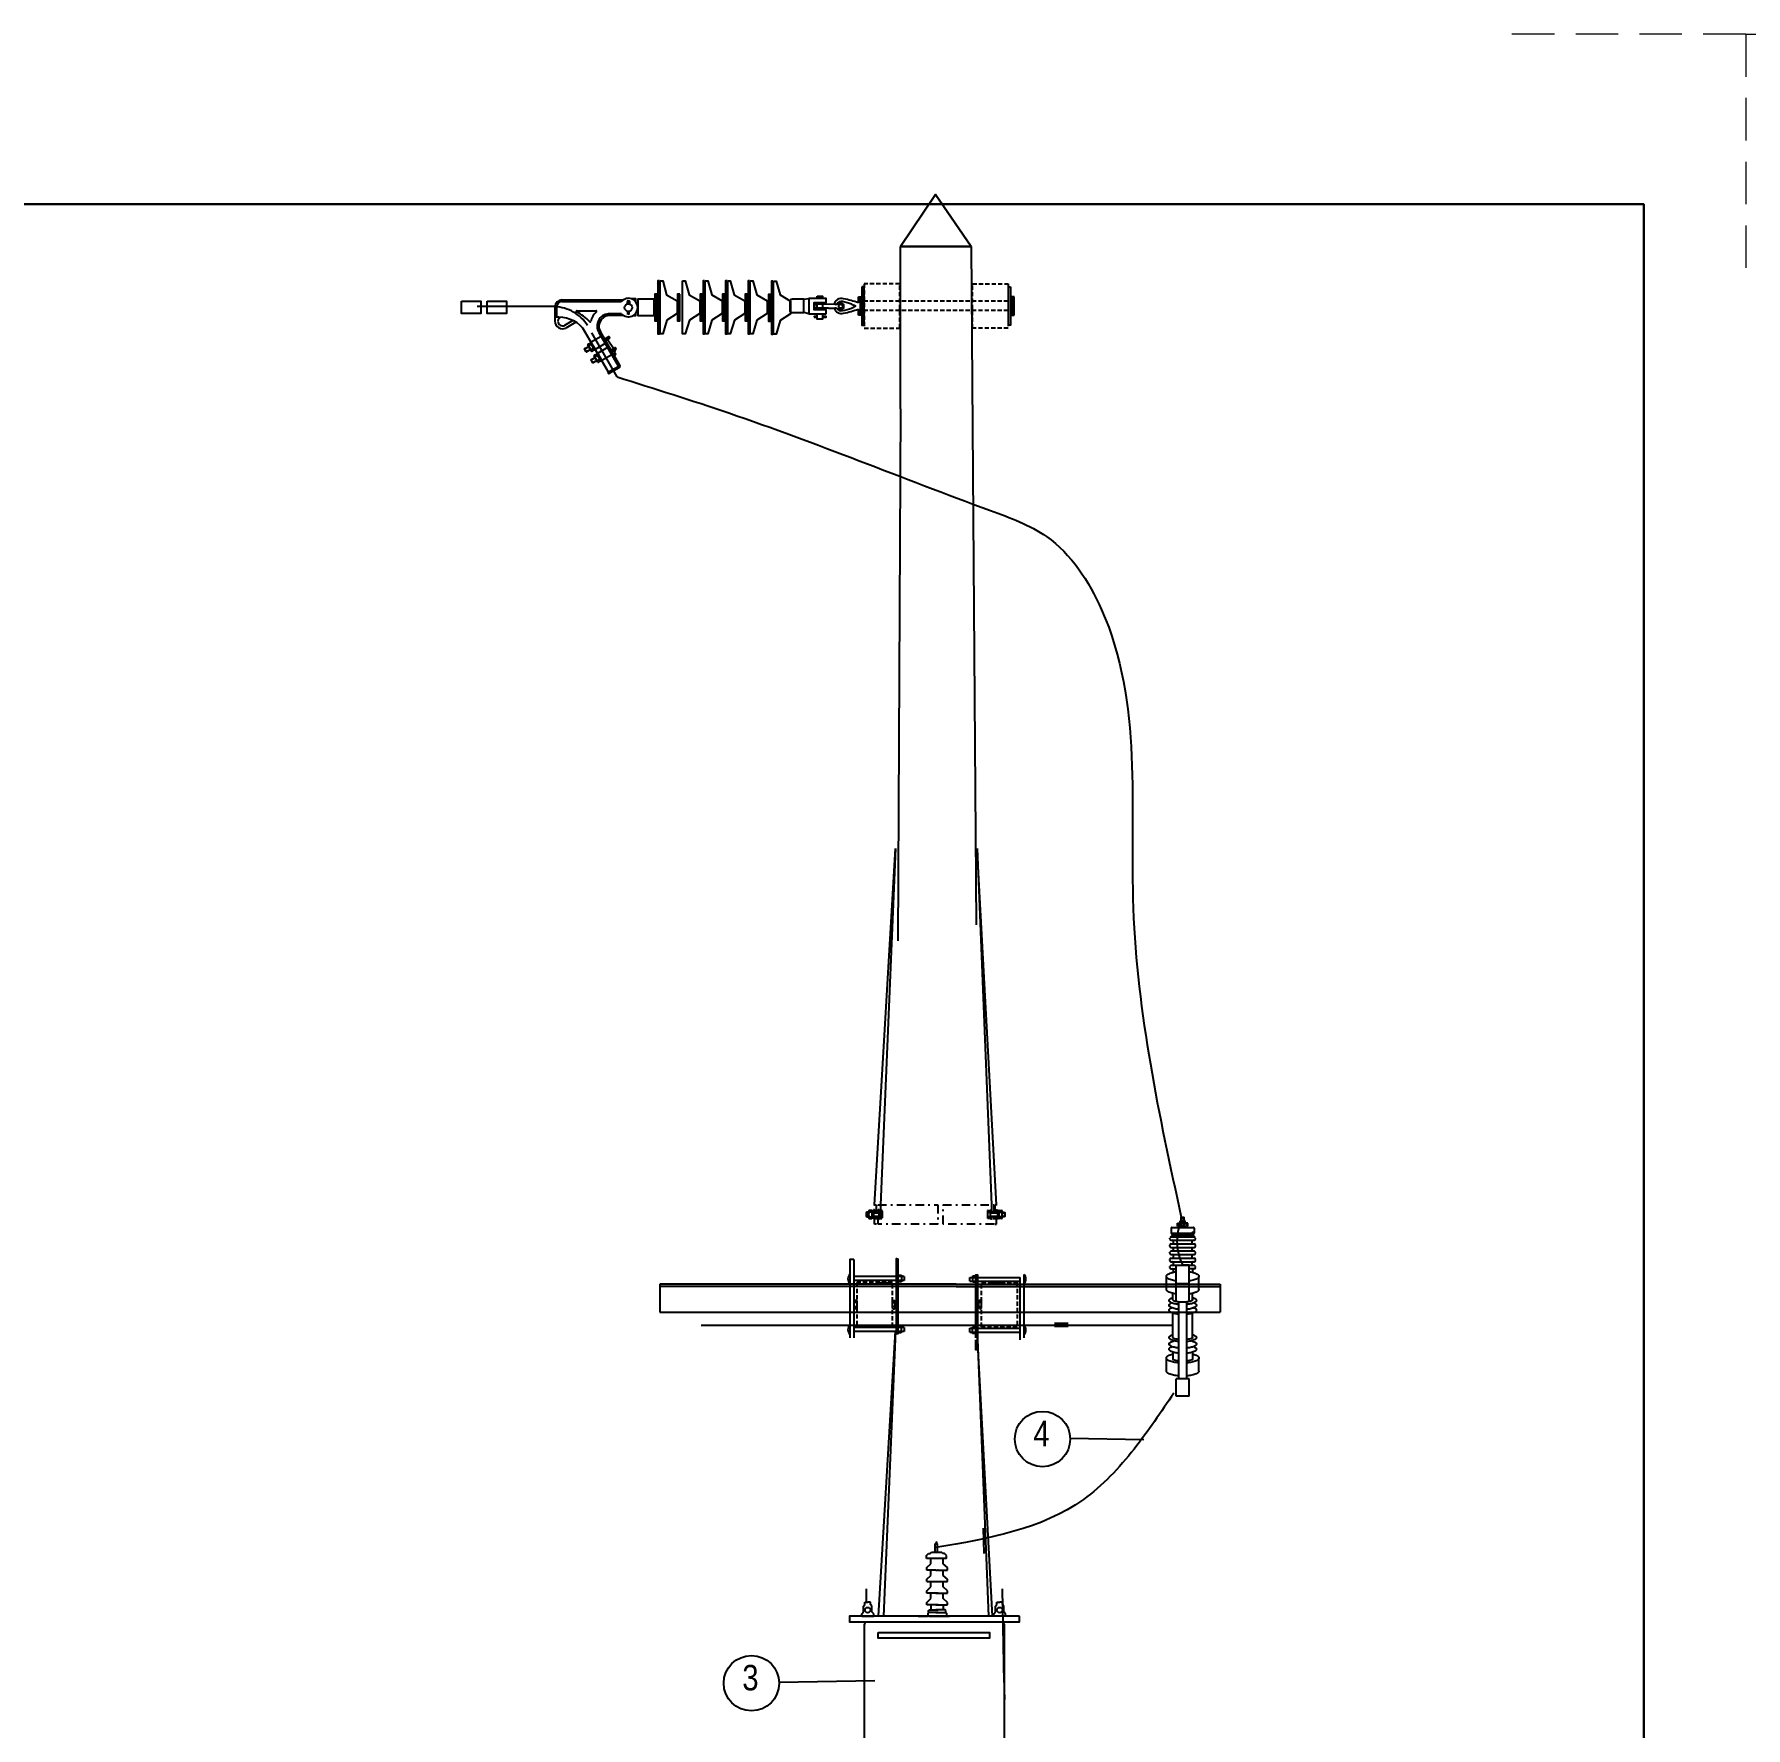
# Model space of a CAD drawing. Header units: millimetres. Extents: x 1804 to 3757, y 2643 to 7323.
# Drawn here: x 3173.5 to 3274.2, y 3136.9 to 3236.5 of the extents above; entities that cross this region are included whole.
import ezdxf

# ---------------------------------------------------------------- set-up
doc = ezdxf.new("R2010")
doc.units = ezdxf.units.MM
for name, pattern in [('DASHDOTX2', [2, 1, -0.5, 0, -0.5]), ('DASHED', [0.75, 0.5, -0.25]), ('HIDDEN', [0.375, 0.25, -0.125]), ('TRAZO_Y_PUNTO', [1, 0.5, -0.25, 0, -0.25])]:
    doc.linetypes.add(name, pattern=pattern)
for name, color, linetype, lineweight in [('_Cajetin Linea 3', 5, 'Continuous', 30), ('_Cajetin Linea 4', 3, 'DASHED', 0), ('POSTE', 7, 'Continuous', 13)]:
    doc.layers.add(name, color=color, linetype=linetype, lineweight=lineweight)
doc.styles.add('Swis721 Cn BT', font='swissc.ttf')

# ---------------------------------------------------------------- blocks, each defined once
blk = doc.blocks.new('CAJETIN ARMADO')
at = {"layer": '_Cajetin Linea 3', "ltscale": 0.1}
blk.add_lwpolyline([(1569.36, 5499.82), (1376.45, 5499.82), (1376.45, 5776.82), (1569.36, 5776.82)], close=True, dxfattribs=at)
at = {"layer": '_Cajetin Linea 4', "ltscale": 5}
for p, q in [((1365.36, 5786.82), (1365.36, 5771.82)), ((1365.36, 5786.82), (1380.36, 5786.82)), ((1575.36, 5786.82), (1560.36, 5786.82)), ((1575.36, 5786.82), (1575.36, 5771.82))]:
    blk.add_line(p, q, dxfattribs=at)

msp = doc.modelspace()

# ---------------------------------------------------------------- linework, layer by layer
at = {"color": 251, "true_color": 0x636466}
for p, q in [((3224.449, 3214.479), (3224.449, 3224.018)), ((3224.449, 3224.018), (3228.607, 3224.018)), ((3228.607, 3224.018), (3228.899, 3184.113)), ((3220.592, 3220.62), (3219.477, 3220.621)), ((3220.213, 3220.398), (3219.478, 3220.398)), ((3220.213, 3220.398), (3220.581, 3220.398)), ((3221.572, 3220.632), (3221.824, 3220.533)), ((3221.572, 3220.402), (3221.824, 3220.533)), ((3221.97, 3220.71), (3221.971, 3221.071)), ((3221.97, 3219.981), (3221.97, 3220.341)), ((3221.971, 3221.071), (3222.181, 3221.071)), ((3222.076, 3221.071), (3222.075, 3219.981)), ((3222.181, 3221.07), (3222.181, 3219.981)), ((3231.131, 3221.071), (3230.921, 3221.071)), ((3230.921, 3221.07), (3230.922, 3219.981)), ((3231.026, 3221.071), (3231.027, 3219.981)), ((3231.132, 3220.71), (3231.131, 3221.071)), ((3231.132, 3219.981), (3231.132, 3220.71)), ((3222.181, 3219.981), (3221.97, 3219.981)), ((3230.922, 3219.981), (3231.132, 3219.981)), ((3224.449, 3214.479), (3224.288, 3183.183)), ((3240.957, 3166.716), (3240.957, 3166.93)), ((3240.957, 3166.93), (3241.126, 3166.93)), ((3241.126, 3166.716), (3241.126, 3166.93)), ((3240.371, 3166.282), (3240.371, 3165.986)), ((3240.371, 3165.986), (3241.712, 3165.986)), ((3240.409, 3166.32), (3241.674, 3166.32)), ((3240.453, 3165.881), (3241.63, 3165.881)), ((3240.734, 3166.578), (3241.041, 3166.578)), ((3240.734, 3166.397), (3240.734, 3166.578)), ((3240.734, 3166.397), (3240.778, 3166.397)), ((3240.778, 3166.523), (3240.926, 3166.523)), ((3240.778, 3166.397), (3240.778, 3166.523)), ((3240.852, 3166.367), (3241.041, 3166.367)), ((3240.852, 3166.323), (3240.852, 3166.367)), ((3240.889, 3166.716), (3241.034, 3166.716)), ((3240.889, 3166.608), (3240.889, 3166.716)), ((3240.889, 3166.608), (3241.041, 3166.608)), ((3240.926, 3166.523), (3241.041, 3166.368)), ((3240.956, 3166.476), (3240.956, 3166.367)), ((3240.957, 3166.578), (3240.957, 3166.608)), ((3241.194, 3166.608), (3241.042, 3166.608)), ((3241.349, 3166.578), (3241.042, 3166.578)), ((3241.157, 3166.523), (3241.042, 3166.368)), ((3241.231, 3166.367), (3241.042, 3166.367)), ((3241.194, 3166.716), (3241.049, 3166.716)), ((3241.126, 3166.578), (3241.126, 3166.608)), ((3241.127, 3166.476), (3241.127, 3166.367)), ((3241.305, 3166.523), (3241.157, 3166.523)), ((3241.194, 3166.608), (3241.194, 3166.716)), ((3241.231, 3166.323), (3241.231, 3166.367)), ((3241.305, 3166.397), (3241.305, 3166.523)), ((3241.349, 3166.397), (3241.305, 3166.397)), ((3241.349, 3166.397), (3241.349, 3166.578)), ((3241.712, 3166.282), (3241.712, 3165.986)), ((3240.294, 3165.641), (3240.294, 3165.69)), ((3240.294, 3165.219), (3240.294, 3165.285)), ((3240.294, 3164.802), (3240.294, 3164.857)), ((3240.371, 3165.775), (3241.712, 3165.775)), ((3240.371, 3165.565), (3241.712, 3165.565)), ((3240.371, 3165.353), (3241.712, 3165.353)), ((3240.371, 3165.142), (3241.712, 3165.142)), ((3240.371, 3164.936), (3241.712, 3164.936)), ((3241.789, 3165.641), (3241.789, 3165.69)), ((3241.789, 3165.219), (3241.789, 3165.285)), ((3241.789, 3164.802), (3241.789, 3164.857)), ((3240.294, 3164.38), (3240.294, 3164.44)), ((3240.294, 3163.957), (3240.294, 3164.015)), ((3240.371, 3164.726), (3241.712, 3164.726)), ((3240.371, 3164.514), (3241.712, 3164.514)), ((3240.371, 3164.303), (3241.712, 3164.303)), ((3240.371, 3164.091), (3241.712, 3164.091)), ((3240.371, 3163.881), (3240.671, 3163.881)), ((3240.662, 3163.001), (3240.662, 3164.092)), ((3240.662, 3164.092), (3241.045, 3164.092)), ((3241.428, 3164.092), (3241.045, 3164.092)), ((3241.428, 3163.001), (3241.428, 3164.092)), ((3241.712, 3163.881), (3241.428, 3163.881)), ((3241.789, 3164.38), (3241.789, 3164.44)), ((3241.789, 3163.957), (3241.789, 3164.015)), ((3227.73, 3162.985), (3210.299, 3162.985)), ((3210.299, 3162.985), (3210.299, 3161.338)), ((3227.73, 3162.854), (3210.299, 3162.854)), ((3224.309, 3163.506), (3224.503, 3163.506)), ((3224.503, 3163.506), (3224.503, 3163.126)), ((3224.653, 3163.426), (3224.653, 3163.194)), ((3227.73, 3162.985), (3243.247, 3162.985)), ((3227.73, 3162.854), (3243.247, 3162.854)), ((3228.532, 3163.153), (3228.532, 3163.385)), ((3228.692, 3163.093), (3228.692, 3163.473)), ((3228.887, 3163.093), (3228.692, 3163.093)), ((3231.309, 3162.837), (3231.308, 3162.934)), ((3240.088, 3162.676), (3240.088, 3163.441)), ((3240.662, 3161.987), (3240.662, 3163.001)), ((3241.428, 3163.001), (3240.662, 3163.001)), ((3241.428, 3161.987), (3241.428, 3163.001)), ((3242.002, 3162.676), (3242.002, 3163.441)), ((3243.247, 3162.985), (3243.247, 3161.338)), ((3240.471, 3162.064), (3240.471, 3162.439)), ((3240.815, 3157.415), (3240.815, 3161.933)), ((3241.294, 3157.415), (3241.294, 3161.937)), ((3241.619, 3162.089), (3241.619, 3162.439)), ((3210.299, 3161.338), (3243.247, 3161.338)), ((3240.471, 3159.844), (3240.471, 3161.278)), ((3241.619, 3159.844), (3241.619, 3161.278)), ((3212.731, 3160.57), (3232.035, 3160.573)), ((3224.298, 3160.494), (3224.492, 3160.494)), ((3224.492, 3160.494), (3224.492, 3160.114)), ((3224.653, 3160.434), (3224.653, 3160.202)), ((3228.532, 3160.161), (3228.532, 3160.393)), ((3228.681, 3160.081), (3228.681, 3160.461)), ((3228.876, 3160.081), (3228.681, 3160.081)), ((3232.035, 3160.573), (3240.471, 3160.573)), ((3240.471, 3158.982), (3240.471, 3158.582)), ((3241.619, 3158.982), (3241.619, 3158.582)), ((3240.088, 3157.874), (3240.088, 3158.639)), ((3242.002, 3157.874), (3242.002, 3158.639)), ((3240.662, 3156.401), (3240.662, 3157.415)), ((3241.428, 3157.415), (3240.662, 3157.415)), ((3241.428, 3156.401), (3241.428, 3157.415)), ((3241.428, 3156.401), (3240.662, 3156.401))]:
    msp.add_line(p, q, dxfattribs=at)
at = {"color": 251, "ltscale": 0.2, "true_color": 0x636466}
msp.add_line((3199.545, 3220.508), (3204.123, 3220.508), dxfattribs=at)
at = {"color": 251, "linetype": 'Continuous', "true_color": 0x636466}
for p, q in [((3204.125, 3220.477), (3204.125, 3219.625)), ((3204.228, 3219.863), (3204.228, 3220.477)), ((3204.534, 3220.886), (3208.144, 3220.886)), ((3204.534, 3220.784), (3208.028, 3220.784)), ((3205.406, 3220.238), (3206.544, 3220.238)), ((3208.444, 3220.212), (3208.444, 3220.039)), ((3208.478, 3220.212), (3208.478, 3220.032)), ((3205.184, 3219.668), (3204.682, 3219.376)), ((3205.357, 3219.571), (3204.768, 3219.228)), ((3207.271, 3216.624), (3205.771, 3219.223)), ((3208.043, 3220.061), (3207.271, 3220.061)), ((3208.171, 3219.959), (3207.271, 3219.959)), ((3208.41, 3220.032), (3208.41, 3220.104)), ((3208.444, 3220.039), (3208.41, 3220.032)), ((3208.478, 3220.032), (3208.444, 3220.039)), ((3205.875, 3218.02), (3206.094, 3218.146)), ((3205.879, 3218.006), (3206.115, 3218.143)), ((3206.277, 3217.862), (3206.056, 3218.246)), ((3206.062, 3218.269), (3206.192, 3218.344)), ((3206.258, 3218.264), (3206.098, 3218.172)), ((3206.115, 3218.143), (3206.217, 3217.966)), ((3206.215, 3218.338), (3206.437, 3217.954)), ((3206.221, 3218.362), (3206.239, 3218.372)), ((3206.838, 3218.736), (3206.248, 3218.396)), ((3206.258, 3218.264), (3206.258, 3218.264)), ((3206.262, 3218.365), (3206.484, 3217.982)), ((3206.38, 3218.162), (3206.319, 3218.158)), ((3207.084, 3218.311), (3206.493, 3217.971)), ((3206.705, 3218.967), (3207.844, 3216.995)), ((3207.94, 3217.034), (3206.793, 3219.019)), ((3207.044, 3218.584), (3207.262, 3218.709)), ((3207.32, 3218.609), (3207.102, 3218.483)), ((3207.211, 3218.546), (3207.585, 3218.03)), ((3205.968, 3217.825), (3205.869, 3217.997)), ((3205.981, 3217.829), (3205.879, 3218.006)), ((3206.217, 3217.966), (3205.981, 3217.829)), ((3206.21, 3217.945), (3205.991, 3217.819)), ((3206.394, 3218.028), (3206.235, 3217.936)), ((3206.345, 3217.179), (3206.246, 3217.35)), ((3206.252, 3217.374), (3206.47, 3217.5)), ((3206.256, 3217.36), (3206.492, 3217.497)), ((3206.358, 3217.183), (3206.256, 3217.36)), ((3206.43, 3217.931), (3206.3, 3217.856)), ((3206.594, 3217.319), (3206.358, 3217.183)), ((3206.586, 3217.299), (3206.368, 3217.173)), ((3206.394, 3218.028), (3206.394, 3218.028)), ((3206.654, 3217.216), (3206.432, 3217.6)), ((3206.439, 3217.623), (3206.569, 3217.698)), ((3206.478, 3217.958), (3206.46, 3217.948)), ((3206.634, 3217.618), (3206.475, 3217.526)), ((3206.813, 3217.308), (3206.592, 3217.692)), ((3206.598, 3217.715), (3206.616, 3217.725)), ((3206.771, 3217.382), (3206.611, 3217.29)), ((3207.22, 3218.075), (3206.63, 3217.734)), ((3206.634, 3217.618), (3206.634, 3217.618)), ((3206.639, 3217.719), (3206.861, 3217.335)), ((3206.807, 3217.285), (3206.677, 3217.21)), ((3206.757, 3217.516), (3206.696, 3217.512)), ((3206.771, 3217.382), (3206.771, 3217.382)), ((3206.854, 3217.312), (3206.837, 3217.302)), ((3207.466, 3217.65), (3206.875, 3217.309)), ((3207.42, 3217.934), (3207.637, 3218.059)), ((3207.695, 3217.959), (3207.477, 3217.834)), ((3207.632, 3217.804), (3207.696, 3217.693)), ((3207.639, 3217.927), (3207.657, 3217.898)), ((3207.644, 3217.851), (3207.644, 3217.851)), ((3207.832, 3216.948), (3207.271, 3216.624)), ((3207.902, 3216.894), (3207.312, 3216.553))]:
    msp.add_line(p, q, dxfattribs=at)
at = {"color": 251, "linetype": 'HIDDEN', "true_color": 0x636466}
for p, q in [((3230.775, 3220.8), (3222.178, 3220.8)), ((3230.775, 3220.251), (3222.178, 3220.251))]:
    msp.add_line(p, q, dxfattribs=at)
at = {"color": 251, "linetype": 'DASHDOTX2', "ltscale": 3, "true_color": 0x636466}
msp.add_line((3207.789, 3216.352), (3206.036, 3219.376), dxfattribs=at)
at = {"color": 251, "ltscale": 0.1, "true_color": 0x636466}
for p, q in [((3222.916, 3167.645), (3224.148, 3188.607)), ((3230.092, 3167.645), (3228.955, 3188.607)), ((3223.162, 3143.445), (3224.148, 3160.214)), ((3229.865, 3143.445), (3228.955, 3160.214))]:
    msp.add_line(p, q, dxfattribs=at)
at = {"color": 251, "ltscale": 0.009, "true_color": 0x636466}
for p, q in [((3224.148, 3188.607), (3223.272, 3167.645)), ((3228.955, 3188.607), (3229.802, 3167.645)), ((3228.963, 3166.639), (3228.963, 3166.639)), ((3224.148, 3160.214), (3223.447, 3143.445)), ((3228.955, 3160.214), (3229.632, 3143.445))]:
    msp.add_line(p, q, dxfattribs=at)
at = {"color": 251, "linetype": 'TRAZO_Y_PUNTO', "true_color": 0x636466}
for p, q in [((3222.573, 3167.188), (3222.428, 3167.188)), ((3222.573, 3166.975), (3222.428, 3166.975)), ((3222.454, 3167.215), (3222.454, 3166.949)), ((3222.573, 3166.893), (3222.573, 3167.27)), ((3222.76, 3167.215), (3222.595, 3167.215)), ((3222.595, 3166.949), (3222.76, 3166.949)), ((3222.849, 3167.123), (3222.783, 3167.057)), ((3222.849, 3167.107), (3222.783, 3167.041)), ((3223.131, 3167.215), (3222.916, 3167.215)), ((3222.916, 3167.188), (3223.131, 3167.188)), ((3222.916, 3166.975), (3223.131, 3166.975)), ((3223.131, 3166.949), (3222.916, 3166.949)), ((3223.198, 3167.188), (3223.206, 3167.188)), ((3223.198, 3166.975), (3223.206, 3166.975)), ((3223.264, 3167.27), (3223.264, 3166.893)), ((3223.272, 3167.645), (3223.272, 3166.519)), ((3223.374, 3167.283), (3223.374, 3166.881)), ((3229.559, 3167.283), (3229.559, 3166.881)), ((3229.802, 3167.645), (3229.802, 3166.519)), ((3230.092, 3167.215), (3229.802, 3167.215)), ((3229.802, 3167.188), (3230.092, 3167.188)), ((3229.802, 3166.975), (3230.092, 3166.975)), ((3230.092, 3166.949), (3229.802, 3166.949)), ((3230.159, 3167.123), (3230.225, 3167.057)), ((3230.159, 3167.107), (3230.225, 3167.041)), ((3230.248, 3167.215), (3230.413, 3167.215)), ((3230.413, 3166.949), (3230.248, 3166.949)), ((3230.435, 3166.893), (3230.435, 3167.27)), ((3230.435, 3167.188), (3230.58, 3167.188)), ((3230.435, 3166.975), (3230.58, 3166.975)), ((3230.554, 3167.215), (3230.554, 3166.949)), ((3230.554, 3138.822), (3230.554, 3138.556)), ((3230.554, 3138.822), (3230.554, 3138.556))]:
    msp.add_line(p, q, dxfattribs=at)
at = {"color": 251, "ltscale": 0.5, "true_color": 0x636466}
for p, q in [((3221.751, 3162.041), (3221.719, 3162.01)), ((3221.719, 3161.586), (3221.719, 3162.01)), ((3221.751, 3161.917), (3221.719, 3161.949)), ((3221.751, 3161.917), (3221.719, 3161.886)), ((3221.751, 3162.041), (3221.839, 3162.041)), ((3221.751, 3161.917), (3221.839, 3161.917)), ((3221.839, 3162.041), (3221.87, 3162.01)), ((3221.839, 3161.917), (3221.87, 3161.949)), ((3221.839, 3161.917), (3221.87, 3161.886)), ((3221.87, 3162.01), (3221.87, 3161.586)), ((3224.014, 3162.027), (3223.982, 3161.995)), ((3223.982, 3161.571), (3223.982, 3161.995)), ((3224.014, 3161.903), (3223.982, 3161.935)), ((3224.014, 3161.903), (3223.982, 3161.872)), ((3224.014, 3162.027), (3224.102, 3162.027)), ((3224.014, 3161.903), (3224.102, 3161.903)), ((3224.102, 3162.027), (3224.134, 3161.995)), ((3224.102, 3161.903), (3224.134, 3161.935)), ((3224.102, 3161.903), (3224.134, 3161.872)), ((3224.134, 3161.571), (3224.134, 3161.995)), ((3229.094, 3162.041), (3229.062, 3162.01)), ((3229.062, 3161.586), (3229.062, 3162.01)), ((3229.094, 3161.917), (3229.062, 3161.949)), ((3229.094, 3161.917), (3229.062, 3161.886)), ((3229.094, 3162.041), (3229.182, 3162.041)), ((3229.094, 3161.917), (3229.182, 3161.917)), ((3229.182, 3162.041), (3229.214, 3162.01)), ((3229.182, 3161.917), (3229.214, 3161.949)), ((3229.182, 3161.917), (3229.214, 3161.886)), ((3229.214, 3161.586), (3229.214, 3162.01)), ((3221.751, 3161.678), (3221.719, 3161.709)), ((3221.751, 3161.678), (3221.719, 3161.646)), ((3221.751, 3161.554), (3221.719, 3161.586)), ((3221.751, 3161.678), (3221.839, 3161.678)), ((3221.751, 3161.554), (3221.839, 3161.554)), ((3221.839, 3161.678), (3221.87, 3161.709)), ((3221.839, 3161.678), (3221.87, 3161.646)), ((3221.839, 3161.554), (3221.87, 3161.586)), ((3224.014, 3161.664), (3223.982, 3161.695)), ((3224.014, 3161.664), (3223.982, 3161.632)), ((3224.014, 3161.54), (3223.982, 3161.571)), ((3224.014, 3161.664), (3224.102, 3161.664)), ((3224.014, 3161.54), (3224.102, 3161.54)), ((3224.102, 3161.664), (3224.105, 3161.667)), ((3224.102, 3161.664), (3224.134, 3161.632)), ((3224.102, 3161.54), (3224.134, 3161.571)), ((3224.105, 3161.667), (3224.134, 3161.695)), ((3229.094, 3161.678), (3229.062, 3161.709)), ((3229.094, 3161.678), (3229.062, 3161.646)), ((3229.094, 3161.554), (3229.062, 3161.586)), ((3229.094, 3161.678), (3229.182, 3161.678)), ((3229.094, 3161.554), (3229.182, 3161.554)), ((3229.182, 3161.678), (3229.214, 3161.709)), ((3229.182, 3161.678), (3229.214, 3161.646)), ((3229.182, 3161.554), (3229.214, 3161.586))]:
    msp.add_line(p, q, dxfattribs=at)
at = {"color": 5}
for p, q in [((3238.766, 3153.828), (3234.426, 3153.904)), ((3222.937, 3139.654), (3217.309, 3139.543))]:
    msp.add_line(p, q, dxfattribs=at)
for p, q in [((3226.497, 3147.71), (3226.475, 3147.688)), ((3226.631, 3147.688), (3226.475, 3147.688)), ((3226.475, 3147.688), (3226.475, 3147.228)), ((3226.497, 3147.71), (3226.609, 3147.71)), ((3226.545, 3147.824), (3226.545, 3147.71)), ((3226.545, 3147.824), (3226.562, 3147.824)), ((3226.562, 3147.824), (3226.562, 3147.71)), ((3226.609, 3147.71), (3226.631, 3147.688)), ((3226.631, 3147.228), (3226.631, 3147.688)), ((3229.308, 3148.637), (3229.356, 3147.148)), ((3225.969, 3147.015), (3226.089, 3147.148)), ((3225.969, 3146.851), (3225.969, 3147.015)), ((3227.158, 3146.851), (3225.969, 3146.851)), ((3226.089, 3147.148), (3226.2, 3147.148)), ((3226.2, 3147.148), (3226.276, 3147.228)), ((3226.24, 3146.537), (3226.24, 3146.851)), ((3226.276, 3147.228), (3226.851, 3147.228)), ((3226.927, 3147.148), (3226.851, 3147.228)), ((3227.038, 3147.148), (3226.927, 3147.148)), ((3226.96, 3146.537), (3226.96, 3146.851)), ((3227.158, 3147.015), (3227.038, 3147.148)), ((3227.158, 3146.851), (3227.158, 3147.015)), ((3225.99, 3146.317), (3226.24, 3146.537)), ((3225.99, 3146.167), (3225.99, 3146.317)), ((3226.532, 3146.167), (3225.99, 3146.167)), ((3225.99, 3145.633), (3226.24, 3145.854)), ((3226.24, 3145.854), (3226.24, 3146.167)), ((3226.532, 3146.167), (3226.58, 3146.167)), ((3226.58, 3146.167), (3226.62, 3146.167)), ((3226.668, 3146.167), (3226.62, 3146.167)), ((3226.668, 3146.167), (3227.21, 3146.167)), ((3227.21, 3146.317), (3226.96, 3146.537)), ((3226.96, 3145.854), (3226.96, 3146.167)), ((3227.21, 3145.633), (3226.96, 3145.854)), ((3227.21, 3146.167), (3227.21, 3146.317)), ((3225.99, 3145.483), (3225.99, 3145.633)), ((3225.99, 3145.483), (3227.21, 3145.483)), ((3225.99, 3144.95), (3226.24, 3145.17)), ((3225.99, 3144.8), (3225.99, 3144.95)), ((3226.532, 3144.8), (3225.99, 3144.8)), ((3226.6, 3144.8), (3226.073, 3144.8)), ((3226.24, 3145.17), (3226.24, 3145.483)), ((3226.24, 3144.487), (3226.24, 3144.8)), ((3226.532, 3144.8), (3226.58, 3144.8)), ((3226.58, 3144.8), (3226.62, 3144.8)), ((3226.6, 3144.8), (3227.127, 3144.8)), ((3226.668, 3144.8), (3226.62, 3144.8)), ((3226.668, 3144.8), (3227.21, 3144.8)), ((3226.96, 3145.17), (3226.96, 3145.483)), ((3227.21, 3144.95), (3226.96, 3145.17)), ((3226.96, 3144.487), (3226.96, 3144.8)), ((3227.21, 3145.483), (3227.21, 3145.633)), ((3227.21, 3144.8), (3227.21, 3144.95)), ((3222.164, 3143.598), (3222.264, 3143.714)), ((3222.264, 3144.045), (3222.343, 3144.134)), ((3222.264, 3143.714), (3222.264, 3144.045)), ((3222.343, 3144.27), (3222.517, 3144.27)), ((3222.343, 3144.134), (3222.343, 3144.27)), ((3222.69, 3144.27), (3222.517, 3144.27)), ((3222.69, 3144.134), (3222.69, 3144.27)), ((3222.769, 3144.045), (3222.69, 3144.134)), ((3222.769, 3143.714), (3222.769, 3144.045)), ((3222.869, 3143.598), (3222.769, 3143.714)), ((3225.99, 3144.266), (3226.24, 3144.487)), ((3225.99, 3144.116), (3225.99, 3144.266)), ((3226.532, 3144.116), (3225.99, 3144.116)), ((3226.088, 3143.674), (3226.048, 3143.63)), ((3226.6, 3144.116), (3226.058, 3144.116)), ((3226.088, 3143.783), (3226.133, 3143.827)), ((3226.088, 3143.676), (3226.088, 3143.783)), ((3226.532, 3143.674), (3226.088, 3143.674)), ((3226.133, 3143.827), (3226.532, 3143.827)), ((3226.6, 3143.674), (3226.156, 3143.674)), ((3226.2, 3143.827), (3226.6, 3143.827)), ((3226.24, 3144.116), (3226.24, 3143.827)), ((3226.532, 3144.116), (3226.58, 3144.116)), ((3226.574, 3143.827), (3226.532, 3143.827)), ((3226.532, 3143.674), (3226.57, 3143.674)), ((3226.57, 3143.674), (3226.63, 3143.674)), ((3226.574, 3143.827), (3226.626, 3143.827)), ((3226.58, 3144.116), (3226.62, 3144.116)), ((3226.6, 3144.116), (3227.142, 3144.116)), ((3227, 3143.827), (3226.6, 3143.827)), ((3226.6, 3143.674), (3227.044, 3143.674)), ((3226.668, 3144.116), (3226.62, 3144.116)), ((3226.626, 3143.827), (3226.668, 3143.827)), ((3226.668, 3143.674), (3226.63, 3143.674)), ((3226.668, 3144.116), (3227.21, 3144.116)), ((3227.067, 3143.827), (3226.668, 3143.827)), ((3226.668, 3143.674), (3227.112, 3143.674)), ((3227.21, 3144.266), (3226.96, 3144.487)), ((3226.96, 3144.116), (3226.96, 3143.827)), ((3227.112, 3143.783), (3227.067, 3143.827)), ((3227.112, 3143.676), (3227.112, 3143.783)), ((3227.112, 3143.674), (3227.152, 3143.63)), ((3227.21, 3144.116), (3227.21, 3144.266)), ((3229.927, 3143.598), (3230.027, 3143.714)), ((3230.027, 3144.045), (3230.106, 3144.134)), ((3230.027, 3143.714), (3230.027, 3144.045)), ((3230.106, 3144.134), (3230.106, 3144.27)), ((3230.106, 3144.27), (3230.279, 3144.27)), ((3230.452, 3144.27), (3230.279, 3144.27)), ((3230.452, 3144.134), (3230.452, 3144.27)), ((3230.531, 3144.045), (3230.452, 3144.134)), ((3230.531, 3143.714), (3230.531, 3144.045)), ((3230.631, 3143.598), (3230.531, 3143.714)), ((3222.164, 3143.445), (3222.164, 3143.598)), ((3222.164, 3143.445), (3222.869, 3143.445)), ((3222.869, 3143.445), (3222.869, 3143.598)), ((3225.478, 3143.445), (3226.044, 3143.445)), ((3226.048, 3143.63), (3226.048, 3143.445)), ((3227.152, 3143.445), (3226.048, 3143.445)), ((3226.115, 3143.445), (3227.085, 3143.445)), ((3226.759, 3143.445), (3227.325, 3143.445)), ((3227.152, 3143.63), (3227.152, 3143.445)), ((3229.927, 3143.445), (3229.927, 3143.598)), ((3230.631, 3143.445), (3230.631, 3143.598))]:
    msp.add_line(p, q)
at = {"color": 251, "lineweight": 30, "true_color": 0x636466}
msp.add_lwpolyline([(3224.449, 3224.018), (3228.607, 3224.018), (3226.509, 3227.072), (3224.449, 3224.018)], dxfattribs=at)
at = {"color": 251, "true_color": 0x636466}
for points in [[(3210.14, 3221.21), (3210.008, 3221.21), (3210.008, 3219.648), (3210.14, 3219.648)], [(3210.272, 3222.002), (3210.184, 3222.002), (3210.184, 3218.878), (3210.272, 3218.878)], [(3210.305, 3222.002), (3210.46, 3222.002), (3210.691, 3221.188), (3211.308, 3220.825), (3211.308, 3220.077), (3210.702, 3219.692), (3210.46, 3218.878), (3210.305, 3218.878)], [(3211.469, 3221.21), (3211.336, 3221.21), (3211.336, 3219.648), (3211.469, 3219.648)], [(3211.634, 3222.002), (3211.788, 3222.002), (3212.019, 3221.188), (3212.636, 3220.825), (3212.636, 3220.077), (3212.03, 3219.692), (3211.788, 3218.878), (3211.634, 3218.878)], [(3212.793, 3221.21), (3212.661, 3221.21), (3212.661, 3219.648), (3212.793, 3219.648)], [(3212.925, 3222.002), (3212.837, 3222.002), (3212.837, 3218.878), (3212.925, 3218.878)], [(3212.958, 3222.002), (3213.112, 3222.002), (3213.344, 3221.188), (3213.961, 3220.825), (3213.961, 3220.077), (3213.355, 3219.692), (3213.112, 3218.878), (3212.958, 3218.878)], [(3214.118, 3221.21), (3213.985, 3221.21), (3213.985, 3219.648), (3214.118, 3219.648)], [(3214.25, 3222.002), (3214.162, 3222.002), (3214.162, 3218.878), (3214.25, 3218.878)], [(3214.283, 3222.002), (3214.437, 3222.002), (3214.668, 3221.188), (3215.285, 3220.825), (3215.285, 3220.077), (3214.679, 3219.692), (3214.437, 3218.878), (3214.283, 3218.878)], [(3215.442, 3221.21), (3215.31, 3221.21), (3215.31, 3219.648), (3215.442, 3219.648)], [(3215.574, 3222.002), (3215.486, 3222.002), (3215.486, 3218.878), (3215.574, 3218.878)], [(3215.607, 3222.002), (3215.761, 3222.002), (3215.993, 3221.188), (3216.61, 3220.825), (3216.61, 3220.077), (3216.004, 3219.692), (3215.761, 3218.878), (3215.607, 3218.878)], [(3216.811, 3221.194), (3216.678, 3221.194), (3216.678, 3219.632), (3216.811, 3219.632)], [(3216.943, 3221.987), (3216.855, 3221.987), (3216.855, 3218.862), (3216.943, 3218.862)], [(3216.976, 3221.987), (3217.13, 3221.987), (3217.361, 3221.172), (3217.978, 3220.809), (3217.978, 3220.061), (3217.372, 3219.676), (3217.13, 3218.862), (3216.976, 3218.862)], [(3222.178, 3221.649), (3222.178, 3219.402), (3222.309, 3219.402), (3222.309, 3221.649)], [(3230.924, 3221.649), (3230.925, 3219.402), (3230.794, 3219.402), (3230.794, 3221.649)], [(3209.952, 3219.962), (3209.952, 3220.923), (3208.99, 3220.923), (3208.99, 3219.962)], [(3220.071, 3220.069), (3220.071, 3220.298), (3219.375, 3220.298), (3219.375, 3220.728), (3220.071, 3220.728), (3220.071, 3220.973), (3219.055, 3220.973), (3219.055, 3220.069)], [(3224.298, 3164.476), (3224.298, 3160.053), (3224.205, 3160.053), (3224.205, 3164.494)]]:
    msp.add_lwpolyline(points, close=True, dxfattribs=at)
for points in [[(3210.311, 3218.991), (3210.311, 3221.897)], [(3212.964, 3218.991), (3212.964, 3221.897)], [(3214.288, 3218.991), (3214.288, 3221.897)], [(3215.612, 3218.991), (3215.612, 3221.897)], [(3216.981, 3218.975), (3216.981, 3221.881)], [(3208.888, 3220.748), (3208.888, 3220.94), (3208.629, 3220.94)], [(3219.055, 3220.069), (3218.763, 3220.138), (3218.763, 3220.917), (3219.055, 3220.973)], [(3219.539, 3221.098), (3219.859, 3221.098), (3219.859, 3220.973)], [(3219.539, 3220.973), (3219.539, 3221.098)], [(3219.539, 3220.298), (3219.539, 3220.728)], [(3219.859, 3220.728), (3219.859, 3220.298)], [(3208.712, 3219.956), (3208.888, 3219.956), (3208.888, 3220.114)], [(3219.542, 3219.902), (3219.375, 3219.902), (3219.375, 3219.874)], [(3219.375, 3219.874), (3219.542, 3219.874)], [(3219.862, 3220.069), (3219.862, 3219.749), (3219.542, 3219.749), (3219.542, 3220.069)], [(3219.862, 3219.874), (3220.071, 3219.874), (3220.071, 3219.902), (3219.862, 3219.902)], [(3240.366, 3165.775), (3240.453, 3165.881), (3240.371, 3165.986)], [(3241.717, 3165.775), (3241.63, 3165.881), (3241.712, 3165.986)], [(3221.705, 3164.427), (3221.471, 3164.427), (3221.471, 3159.828)], [(3221.705, 3164.427), (3221.705, 3159.828)], [(3224.205, 3163.426), (3221.705, 3163.426)], [(3224.205, 3163.194), (3221.705, 3163.194)], [(3223.734, 3163.033), (3223.214, 3163.033)], [(3224.653, 3163.426), (3224.298, 3163.426)], [(3224.653, 3163.194), (3224.298, 3163.194)], [(3224.503, 3163.126), (3224.309, 3163.126)], [(3228.532, 3163.385), (3228.887, 3163.385)], [(3228.532, 3163.153), (3228.887, 3163.153)], [(3228.692, 3163.467), (3228.887, 3163.467)], [(3228.887, 3159.828), (3228.887, 3163.534), (3228.979, 3163.534), (3228.979, 3159.093), (3228.887, 3159.111), (3228.887, 3159.702)], [(3228.979, 3163.385), (3231.479, 3163.385)], [(3228.979, 3163.153), (3231.479, 3163.153)], [(3229.813, 3163.033), (3230.332, 3163.033)], [(3231.479, 3159.706), (3231.479, 3163.385)], [(3231.714, 3159.828), (3231.714, 3163.556)], [(3236.331, 3161.335), (3237.979, 3161.335)], [(3224.205, 3160.434), (3221.705, 3160.434)], [(3224.205, 3160.202), (3221.705, 3160.202)], [(3224.653, 3160.434), (3224.298, 3160.434)], [(3224.653, 3160.202), (3224.298, 3160.202)], [(3224.492, 3160.12), (3224.298, 3160.12)], [(3228.532, 3160.393), (3228.887, 3160.393)], [(3228.532, 3160.161), (3228.887, 3160.161)], [(3228.681, 3160.461), (3228.876, 3160.461)], [(3228.979, 3160.393), (3231.479, 3160.393)], [(3228.979, 3160.161), (3231.479, 3160.161)]]:
    msp.add_lwpolyline(points, dxfattribs=at)
at = {"color": 251, "linetype": 'HIDDEN', "true_color": 0x636466}
for points in [[(3224.399, 3221.832), (3222.309, 3221.832), (3222.309, 3219.219), (3224.399, 3219.219), (3224.399, 3221.832)], [(3228.684, 3221.832), (3230.775, 3221.832), (3230.775, 3219.219), (3228.684, 3219.219), (3228.684, 3221.832)], [(3223.979, 3163.082), (3221.888, 3163.082), (3221.888, 3160.469), (3223.979, 3160.469), (3223.979, 3163.082)], [(3229.218, 3163.082), (3231.308, 3163.082), (3231.308, 3160.469), (3229.218, 3160.469), (3229.218, 3163.082)]]:
    msp.add_lwpolyline(points, dxfattribs=at)
at = {"color": 251, "ltscale": 0.009, "true_color": 0x636466}
for points in [[(3198.619, 3220.808), (3199.76, 3220.808), (3199.76, 3220.078), (3198.619, 3220.078)], [(3200.142, 3220.808), (3201.283, 3220.808), (3201.283, 3220.078), (3200.142, 3220.078)]]:
    msp.add_lwpolyline(points, close=True, dxfattribs=at)
at = {"color": 251, "true_color": 0x636466}
for points in [[(3218.763, 3220.917), (3218.094, 3220.917, 0.2164037), (3217.941, 3220.847), (3217.941, 3220.222, 0.5355379), (3218.066, 3220.138), (3218.763, 3220.138)], [(3240.088, 3163.441, -0.2367394), (3240.133, 3163.531, -0.0855198), (3240.369, 3163.65, -0.0431272), (3240.653, 3163.712, -0.0008005), (3240.662, 3163.713, -0.0318374)], [(3240.662, 3163.169, -0.0008005), (3240.653, 3163.171, -0.0431272), (3240.369, 3163.232, -0.0855198), (3240.133, 3163.352, -0.2367394), (3240.088, 3163.441, -0.2367394)], [(3241.428, 3163.713, -0.0008005), (3241.438, 3163.712, -0.0431272), (3241.722, 3163.65, -0.0855198), (3241.957, 3163.531, -0.2367394), (3242.002, 3163.441, -0.2367394), (3241.957, 3163.352, -0.0855198), (3241.722, 3163.232, -0.0431272), (3241.438, 3163.171, -0.0008005), (3241.428, 3163.169, -0.0318374)], [(3240.662, 3162.404, -0.0008005), (3240.653, 3162.405, -0.0431272), (3240.369, 3162.467, -0.0855198), (3240.133, 3162.587, -0.2367394), (3240.088, 3162.676, -0.2367394)], [(3240.242, 3162.025, -0.2367394), (3240.279, 3162.1, -0.0831886), (3240.471, 3162.199, -0.0336687)], [(3240.815, 3161.787, -0.0096934), (3240.715, 3161.798, -0.0431272), (3240.477, 3161.85, -0.0855198), (3240.279, 3161.95, -0.2367394), (3240.242, 3162.025, -0.2367394)], [(3240.242, 3161.738, -0.2367394), (3240.279, 3161.813, -0.0511865), (3240.394, 3161.882, -0.0431272)], [(3240.815, 3161.929, -0.0006738), (3240.81, 3161.929, -0.0366322), (3240.639, 3161.96, -0.0764549), (3240.494, 3162.023, -0.2586224), (3240.47, 3162.066, -0.2586224)], [(3241.432, 3161.978, -0.0336075), (3241.383, 3161.959, -0.0431272), (3241.241, 3161.928, -0.0318374), (3241.045, 3161.916, -0.0318374), (3240.849, 3161.928, -0.0431272), (3240.707, 3161.959, -0.0336075), (3240.658, 3161.978, -0.2367394)], [(3241.619, 3162.199, -0.0831886), (3241.811, 3162.1, -0.2367394), (3241.849, 3162.025, -0.2367394), (3241.811, 3161.95, -0.0855198), (3241.613, 3161.85, -0.0431272), (3241.375, 3161.798, -0.0078433), (3241.294, 3161.789, -0.0318374)], [(3241.619, 3162.089, -0.1164563), (3241.624, 3162.066, -0.2586224), (3241.6, 3162.023, -0.0764549), (3241.455, 3161.96, -0.0346793), (3241.294, 3161.93, -0.026706)], [(3241.697, 3161.882, -0.0511865), (3241.811, 3161.813, -0.2367394), (3241.849, 3161.738, -0.2367394), (3241.811, 3161.663, -0.0855198), (3241.613, 3161.563, -0.0431272), (3241.375, 3161.511, -0.0078433), (3241.294, 3161.502, -0.0318374)], [(3242.002, 3162.676, -0.2367394), (3241.957, 3162.587, -0.0855198), (3241.722, 3162.467, -0.0431272), (3241.438, 3162.405, -0.0008005), (3241.428, 3162.404, -0.0318374)], [(3240.815, 3161.5, -0.0096934), (3240.715, 3161.511, -0.0431272), (3240.477, 3161.563, -0.0855198), (3240.279, 3161.663, -0.2367394), (3240.242, 3161.738, -0.2367394)], [(3240.242, 3161.451, -0.2367394), (3240.279, 3161.527, -0.0511865), (3240.394, 3161.595, -0.0431272)], [(3240.815, 3161.213, -0.0096934), (3240.715, 3161.224, -0.0431272), (3240.477, 3161.276, -0.0855198), (3240.279, 3161.376, -0.2367394), (3240.242, 3161.451, -0.2367394)], [(3241.697, 3161.595, -0.0511865), (3241.811, 3161.527, -0.2367394), (3241.849, 3161.451, -0.2367394), (3241.811, 3161.376, -0.0855198), (3241.613, 3161.276, -0.0431272), (3241.375, 3161.224, -0.0078433), (3241.294, 3161.215, -0.0318374)], [(3240.242, 3159.844, -0.2367394), (3240.279, 3159.919, -0.0831886), (3240.471, 3160.018, -0.0431272)], [(3240.815, 3159.606, -0.0096934), (3240.715, 3159.617, -0.0431272), (3240.477, 3159.669, -0.0855198), (3240.279, 3159.769, -0.2367394), (3240.242, 3159.844, -0.2367394)], [(3240.815, 3159.734, -0.0005632), (3240.808, 3159.734, -0.0250377), (3240.639, 3159.755, -0.056318), (3240.489, 3159.799, -0.3021816), (3240.471, 3159.825, -0.3021816)], [(3241.619, 3160.018, -0.0831886), (3241.811, 3159.919, -0.2367394), (3241.849, 3159.844, -0.2367394), (3241.811, 3159.769, -0.0855198), (3241.613, 3159.669, -0.0431272), (3241.375, 3159.617, -0.0078433), (3241.294, 3159.608, -0.0318374)], [(3241.601, 3159.852, -0.3021816), (3241.619, 3159.825, -0.3021816), (3241.601, 3159.799, -0.056318), (3241.451, 3159.755, -0.0233096), (3241.294, 3159.735, -0.0179529)], [(3240.088, 3158.639, -0.2367394), (3240.133, 3158.728, -0.0855198), (3240.369, 3158.848, -0.0157464), (3240.471, 3158.876, -0.0008005)], [(3240.242, 3159.462, -0.2367394), (3240.279, 3159.537, -0.0855198), (3240.477, 3159.637, -0.0100604), (3240.532, 3159.653, -0.0318374)], [(3240.815, 3159.224, -0.0096934), (3240.715, 3159.234, -0.0431272), (3240.477, 3159.286, -0.0855198), (3240.279, 3159.387, -0.2367394), (3240.242, 3159.462, -0.2367394)], [(3240.242, 3159.156, -0.2367394), (3240.279, 3159.231, -0.0602289), (3240.415, 3159.309, -0.0431272)], [(3240.815, 3158.917, -0.0096934), (3240.715, 3158.928, -0.0431272), (3240.477, 3158.98, -0.0855198), (3240.279, 3159.08, -0.2367394), (3240.242, 3159.156, -0.2367394)], [(3241.558, 3159.653, -0.0100604), (3241.613, 3159.637, -0.0855198), (3241.811, 3159.537, -0.2367394), (3241.849, 3159.462, -0.2367394), (3241.811, 3159.387, -0.0855198), (3241.613, 3159.286, -0.0431272), (3241.375, 3159.234, -0.0078433), (3241.294, 3159.225, -0.0318374)], [(3241.675, 3159.309, -0.0602289), (3241.811, 3159.231, -0.2367394), (3241.849, 3159.156, -0.2367394), (3241.811, 3159.08, -0.0855198), (3241.613, 3158.98, -0.0431272), (3241.375, 3158.928, -0.0078433), (3241.294, 3158.919, -0.0318374)], [(3241.619, 3158.876, -0.0157464), (3241.722, 3158.848, -0.0855198), (3241.957, 3158.728, -0.2367394), (3242.002, 3158.639, -0.2367394), (3241.957, 3158.55, -0.0855198), (3241.722, 3158.43, -0.0431272), (3241.438, 3158.368, -0.0116902), (3241.294, 3158.353, -0.0318374)], [(3240.815, 3158.352, -0.0132424), (3240.653, 3158.368, -0.0431272), (3240.369, 3158.43, -0.0855198), (3240.133, 3158.55, -0.2367394), (3240.088, 3158.639, -0.2367394)], [(3240.815, 3157.587, -0.0132424), (3240.653, 3157.603, -0.0431272), (3240.369, 3157.665, -0.0855198), (3240.133, 3157.784, -0.2367394), (3240.088, 3157.874, -0.2367394)], [(3240.815, 3158.471, -0.0005632), (3240.808, 3158.471, -0.0250377), (3240.639, 3158.492, -0.056318), (3240.489, 3158.536, -0.3021816), (3240.471, 3158.562, -0.3021816)], [(3241.601, 3158.589, -0.3021816), (3241.619, 3158.562, -0.3021816), (3241.601, 3158.536, -0.056318), (3241.451, 3158.492, -0.0233096), (3241.294, 3158.472, -0.0179529)], [(3242.002, 3157.874, -0.2367394), (3241.957, 3157.784, -0.0855198), (3241.722, 3157.665, -0.0431272), (3241.438, 3157.603, -0.0116902), (3241.294, 3157.588, -0.0318374)]]:
    msp.add_lwpolyline(points, format="xyb", dxfattribs=at)
at = {"color": 251, "linetype": 'TRAZO_Y_PUNTO', "true_color": 0x636466}
for points in [[(3222.573, 3167.215), (3222.454, 3167.215), (3222.428, 3167.188), (3222.428, 3166.975), (3222.454, 3166.949), (3222.573, 3166.949)], [(3222.849, 3166.86), (3222.783, 3166.86), (3222.783, 3167.304), (3222.849, 3167.304)], [(3222.916, 3167.348), (3222.849, 3167.348), (3222.849, 3166.816), (3222.916, 3166.816)], [(3223.131, 3167.645), (3226.645, 3167.645), (3226.645, 3166.519), (3223.131, 3166.519), (3223.131, 3167.645)], [(3223.131, 3166.816), (3223.198, 3166.816), (3223.198, 3167.348), (3223.131, 3167.348)], [(3223.352, 3167.215), (3223.198, 3167.215)], [(3223.198, 3166.949), (3223.352, 3166.949)], [(3229.582, 3167.215), (3229.735, 3167.215)], [(3229.735, 3166.949), (3229.582, 3166.949)], [(3229.802, 3166.816), (3229.735, 3166.816), (3229.735, 3167.348), (3229.802, 3167.348)], [(3230.092, 3167.348), (3230.159, 3167.348), (3230.159, 3166.816), (3230.092, 3166.816)], [(3230.159, 3166.86), (3230.225, 3166.86), (3230.225, 3167.304), (3230.159, 3167.304)], [(3230.435, 3167.215), (3230.554, 3167.215), (3230.58, 3167.188), (3230.58, 3166.975), (3230.554, 3166.949), (3230.435, 3166.949)]]:
    msp.add_lwpolyline(points, dxfattribs=at)
for points in [[(3222.76, 3167.326), (3222.595, 3167.326, 0.4081681), (3222.595, 3167.215, 0.1700701), (3222.595, 3166.949, 0.4081681), (3222.595, 3166.838), (3222.76, 3166.838, 0.4081681), (3222.76, 3166.949, 0.1700701), (3222.76, 3167.215, 0.4081681)], [(3230.248, 3167.326), (3230.413, 3167.326, -0.4081681), (3230.413, 3167.215, -0.1700701), (3230.413, 3166.949, -0.4081681), (3230.413, 3166.838), (3230.248, 3166.838, -0.4081681), (3230.248, 3166.949, -0.1700701), (3230.248, 3167.215, -0.4081681)]]:
    msp.add_lwpolyline(points, format="xyb", close=True, dxfattribs=at)
for points in [[(3222.916, 3166.519), (3222.916, 3167.645), (3223.021, 3167.645), (3223.021, 3166.519)], [(3226.949, 3167.645), (3229.943, 3167.645), (3229.943, 3166.519), (3226.949, 3166.519)], [(3230.092, 3166.519), (3230.092, 3167.645), (3229.987, 3167.645), (3229.987, 3166.519)]]:
    msp.add_lwpolyline(points, close=True, dxfattribs=at)
for points in [[(3223.198, 3166.838), (3223.352, 3166.838), (3223.352, 3166.949, 0.1700701), (3223.352, 3167.215, 0.4081681), (3223.352, 3167.326), (3223.198, 3167.326)], [(3229.735, 3166.838), (3229.582, 3166.838), (3229.582, 3166.949, -0.1700701), (3229.582, 3167.215, -0.4081681), (3229.582, 3167.326), (3229.735, 3167.326)]]:
    msp.add_lwpolyline(points, format="xyb", dxfattribs=at)
at = {"color": 251, "true_color": 0x636466, "const_width": 0.0192}
for points in [[(3240.983, 3166.879), (3241.098, 3166.879)], [(3240.983, 3166.822), (3241.098, 3166.822)], [(3240.983, 3166.764), (3241.098, 3166.764)]]:
    msp.add_lwpolyline(points, dxfattribs=at)
for points in [[(3222.443, 3144.27), (3222.449, 3145.067)], [(3230.547, 3139.554), (3230.454, 3145.067)], [(3222.433, 3143.107), (3222.434, 3143.129)]]:
    msp.add_lwpolyline(points)
for points in [[(3231.455, 3143.445), (3221.444, 3143.445), (3221.444, 3143.129), (3231.455, 3143.129)], [(3223.141, 3142.5), (3229.674, 3142.5), (3229.674, 3142.164), (3223.141, 3142.164)]]:
    msp.add_lwpolyline(points, close=True)
msp.add_lwpolyline([(3222.329, 3143.129), (3230.351, 3143.129, -0.4142136), (3230.547, 3142.934), (3230.547, 3134.719), (3222.329, 3134.719), (3222.329, 3142.934, -0.4142136), (3222.524, 3143.129), (3230.547, 3143.129)], format="xyb")
at = {"color": 251, "linetype": 'Continuous', "true_color": 0x636466}
msp.add_circle((3208.444, 3220.431), 0.222, dxfattribs=at)
at = {"color": 251, "true_color": 0x636466}
msp.add_circle((3220.93, 3220.509), 0.113, dxfattribs=at)
at = {"color": 5}
for centre in [(3232.797, 3153.872), (3215.681, 3139.511)]:
    msp.add_circle(centre, 1.629, dxfattribs=at)
for centre in [(3222.517, 3143.814), (3230.279, 3143.814)]:
    msp.add_circle(centre, 0.158)
at = {"color": 251, "linetype": 'DASHDOTX2', "ltscale": 3, "true_color": 0x636466}
msp.add_arc((3204.076, 3218.175), 2.298, 31.4915, 88.86697, dxfattribs=at)
at = {"color": 251, "linetype": 'Continuous', "true_color": 0x636466}
for centre, radius, start, end in [((3204.534, 3220.477), 0.409, 90, 180), ((3204.534, 3220.477), 0.307, 90, 180), ((3205.406, 3220.204), 0.0341, 90, 244.50001), ((3204.312, 3217.91), 2.507, 42.23834, 64.50001), ((3207.329, 3219.338), 1.135, 132.18026, 166.10257), ((3206.544, 3220.204), 0.0341, 312.18026, 90), ((3208.444, 3220.431), 0.546, 222.67391, 139.67105), ((3208.444, 3220.734), 0.0834, 296.61556, 243.38444), ((3208.437, 3220.166), 0.0533, 121.33354, 225.39802), ((3208.444, 3220.734), 0.0506, 296.61556, 243.38444), ((3208.403, 3220.652), 0.00767, 341.88577, 63.38444), ((3208.437, 3220.166), 0.0192, 120.7799, 239.2201), ((3208.403, 3220.652), 0.0405, 0.30704, 63.38444), ((3208.41, 3220.212), 0.0341, 300.7799, 360), ((3208.41, 3220.12), 0.0341, 0, 59.2201), ((3208.485, 3220.652), 0.0405, 116.61556, 179.69296), ((3208.485, 3220.652), 0.00767, 116.61556, 197.295), ((3204.312, 3217.91), 1.962, 41.98372, 95.46514), ((3204.573, 3219.631), 0.448, 180.84788, 295.78014), ((3204.629, 3219.575), 0.338, 120.09015, 171.04611), ((3204.573, 3219.631), 0.277, 180.84788, 295.78014), ((3206.194, 3219.619), 0.0341, 222.23834, 346.10257), ((3207.329, 3219.338), 0.726, 95.32564, 210.75303), ((3207.329, 3219.338), 0.623, 95.32564, 210.75303), ((3208.376, 3220.104), 0.0341, 0, 45.39802), ((3206.07, 3218.255), 0.017, 120, 210), ((3206.102, 3218.131), 0.017, 30, 120), ((3206.2, 3218.33), 0.017, 30, 120), ((3206.23, 3218.347), 0.017, 120, 210), ((3206.247, 3218.357), 0.017, 30, 120), ((3206.877, 3218.772), 0.0524, 17.51962, 222.48038), ((3207.13, 3218.332), 0.0514, 204.26529, 35.73471), ((3207.261, 3218.106), 0.0515, 23.43617, 216.56383), ((3207.288, 3218.657), 0.058, 302.77339, 117.39198), ((3205.884, 3218.005), 0.017, 120, 210), ((3205.982, 3217.834), 0.017, 210, 300), ((3206.201, 3217.96), 0.017, 300, 30), ((3206.26, 3217.359), 0.017, 120, 210), ((3206.292, 3217.871), 0.017, 210, 300), ((3206.359, 3217.188), 0.017, 210, 300), ((3206.422, 3217.946), 0.017, 300, 30), ((3206.447, 3217.608), 0.017, 120, 210), ((3206.451, 3217.963), 0.017, 210, 300), ((3206.479, 3217.485), 0.017, 30, 120), ((3206.469, 3217.973), 0.017, 300, 30), ((3206.577, 3217.683), 0.017, 30, 120), ((3206.578, 3217.314), 0.017, 300, 30), ((3206.607, 3217.701), 0.017, 120, 210), ((3206.624, 3217.711), 0.017, 30, 120), ((3206.669, 3217.225), 0.017, 210, 300), ((3206.799, 3217.3), 0.017, 300, 30), ((3206.828, 3217.317), 0.017, 210, 300), ((3206.846, 3217.327), 0.017, 300, 30), ((3207.512, 3217.673), 0.0512, 206.3501, 31.68328), ((3207.638, 3217.675), 0.0605, 218.9944, 17.46176), ((3207.661, 3217.821), 0.0341, 120, 210), ((3207.663, 3218.008), 0.058, 302.77339, 117.39198), ((3207.627, 3217.881), 0.0341, 300, 30), ((3207.292, 3216.589), 0.0409, 121.43431, 298.56569), ((3207.815, 3216.978), 0.0341, 300, 30.01553), ((3207.851, 3216.983), 0.102, 300, 30.01574)]:
    msp.add_arc(centre, radius, start, end, dxfattribs=at)
at = {"color": 251, "true_color": 0x636466}
for centre, radius, start, end in [((3219.488, 3220.51), 0.112, 95.36608, 264.5435), ((3220.973, 3220.526), 0.446, 73.53166, 167.73342), ((3220.973, 3220.526), 0.446, 196.65671, 286.46834), ((3220.546, 3221.391), 0.772, 272.64948, 291.69262), ((3220.546, 3219.627), 0.772, 68.30738, 87.35052), ((3220.95, 3220.517), 0.278, 73.53166, 155.1282), ((3220.95, 3220.517), 0.278, 209.21396, 286.46834), ((3220.93, 3220.509), 0.192, 238.92949, 121.07051), ((3220.168, 3216.647), 4.226, 70.58637, 78.23919), ((3220.168, 3224.388), 4.226, 281.76081, 289.41363), ((3219.718, 3214.319), 6.776, 70.58637, 78.23919), ((3219.718, 3226.732), 6.776, 281.76081, 289.41363), ((3243.86, 3165.515), 3.154, 153.32649, 206.81955), ((3240.409, 3166.282), 0.0383, 90, 180), ((3240.406, 3165.881), 0.105, 84.12642, 95.87358), ((3241.677, 3165.944), 0.105, 90, 270), ((3241.674, 3166.282), 0.0383, 0, 90), ((3240.371, 3165.699), 0.0766, 90, 180), ((3240.371, 3165.641), 0.0766, 180, 270), ((3240.371, 3165.276), 0.0766, 90, 180), ((3240.371, 3165.219), 0.0766, 180, 270), ((3240.371, 3164.86), 0.0766, 90, 180), ((3240.371, 3164.802), 0.0766, 180, 270), ((3240.406, 3165.459), 0.105, 270, 95.87358), ((3240.406, 3165.042), 0.105, 270, 71.33458), ((3241.677, 3165.459), 0.105, 84.12642, 270), ((3241.677, 3165.042), 0.105, 108.66542, 270), ((3241.712, 3165.699), 0.0766, 0, 90), ((3241.712, 3165.641), 0.0766, 270, 0), ((3241.712, 3165.276), 0.0766, 0, 90), ((3241.712, 3165.219), 0.0766, 270, 0), ((3241.712, 3164.86), 0.0766, 0, 90), ((3241.712, 3164.802), 0.0766, 270, 0), ((3240.371, 3164.437), 0.0766, 90, 180), ((3240.371, 3164.38), 0.0766, 180, 270), ((3240.371, 3164.015), 0.0766, 90, 180), ((3240.371, 3163.957), 0.0766, 180, 270), ((3240.406, 3164.62), 0.105, 270, 95.87358), ((3240.406, 3164.197), 0.105, 270, 95.87358), ((3240.406, 3163.775), 0.105, 270, 95.87358), ((3241.677, 3164.62), 0.105, 84.12642, 270), ((3241.677, 3164.197), 0.105, 84.12642, 270), ((3241.733, 3163.766), 0.116, 95.01868, 264.38441), ((3241.677, 3163.775), 0.105, 84.12642, 95.87358), ((3241.712, 3164.437), 0.0766, 0, 90), ((3241.712, 3164.38), 0.0766, 270, 0), ((3241.712, 3164.015), 0.0766, 0, 90), ((3241.712, 3163.957), 0.0766, 270, 0), ((3221.737, 3163.295), 0.379, 134.72806, 225.27194), ((3231.447, 3163.286), 0.379, 314.72806, 45.27194), ((3221.737, 3160.301), 0.379, 134.72806, 225.27194), ((3231.447, 3160.292), 0.379, 314.72806, 45.27194)]:
    msp.add_arc(centre, radius, start, end, dxfattribs=at)
msp.add_spline([(3207.789, 3216.352), (3214.343, 3214.234), (3229.734, 3208.494), (3233.034, 3206.962), (3236.27, 3202.657), (3238.136, 3185.092), (3240.957, 3166.93)], degree=3, dxfattribs=at)
at = {"color": 4}
msp.add_spline([(3240.519, 3156.576), (3238.186, 3153.286), (3235.202, 3150.31), (3226.53, 3147.483)], degree=3, dxfattribs=at)
at = {"color": 251, "ltscale": 0.5, "true_color": 0x636466}
msp.add_solid([(3233.497, 3160.74), (3234.322, 3160.74), (3233.497, 3160.436), (3234.322, 3160.436)], dxfattribs=at)

# ---------------------------------------------------------------- block references
at = {"layer": 'POSTE', "lineweight": 25}
for p in [(1698.798, -2550.311), (1908.798, -2550.311)]:
    msp.add_blockref('CAJETIN ARMADO', p, dxfattribs=at)

# ---------------------------------------------------------------- texts
at = {"style": 'Swis721 Cn BT'}
for s, p in [('4', (3232.259, 3153.448)), ('3', (3215.143, 3139.087))]:
    msp.add_text(s, height=1.5, dxfattribs=at).set_placement(p)

doc.saveas('drawing.dxf')
